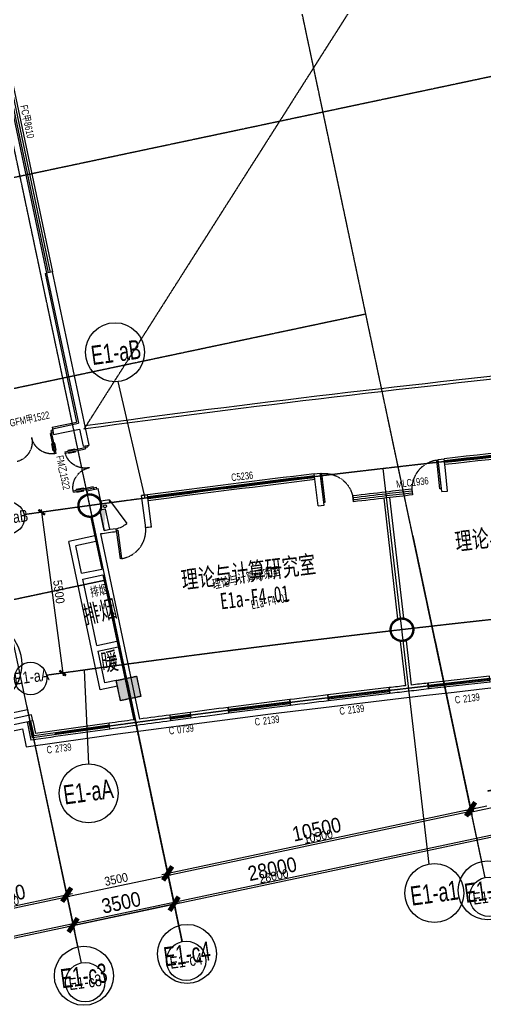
# Model space of a CAD drawing. Header units: millimetres. Extents: x 11669738 to 11859441, y -6222081 to -6069093.
# Drawn here: x 11709424 to 11725210, y -6220632 to -6187213 of the extents above; entities that cross this region are included whole.
import ezdxf
from ezdxf.enums import TextEntityAlignment as Align

# ---------------------------------------------------------------- set-up
doc = ezdxf.new("R2010")
doc.units = ezdxf.units.MM
for name, pattern in [('DASH', [0.35, 0.25, -0.1]), ('E-COLS-F4$0$HIDDEN', [0.375, 0.25, -0.125]), ('E-RG-1F$0$$0$DOTE', [2.42, 2, -0.2, 0.02, -0.2]), ('XRE2$0$HIDDEN', [0.375, 0.25, -0.125])]:
    doc.linetypes.add(name, pattern=pattern)
for name, color, linetype in [('A—墙体', 7, 'Continuous'), ('A—文字索引', 40, 'Continuous'), ('A—楼梯、电梯、栏杆', 50, 'Continuous'), ('A—轴线、尺寸', 1, 'Continuous'), ('A—门窗', 135, 'Continuous'), ('E-COLS-F4$0$0S-COLS-HATCH', 8, 'Continuous'), ('E-COLS-F4$0$0S-COLS-I', 90, 'E-COLS-F4$0$HIDDEN'), ('E1-RI-4F$0$A-SYMB-DOOR', 4, 'Continuous'), ('E1-RI-4F$0$A-SYMB-DOOR1', 4, 'Continuous'), ('E1-RI-4F$0$A-SYMB-VOID', 35, 'Continuous'), ('I—平面—文字', 40, 'Continuous'), ('I—平面—文字（放大1：100）', 40, 'XRE2$0$HIDDEN'), ('I—平面—消防设施', 10, 'Continuous'), ('I—平面—装饰面层线', 192, 'Continuous'), ('I—平面—门', 22, 'Continuous'), ('I—平顶—消防设施', 10, 'Continuous'), ('轴线100', 1, 'Continuous')]:
    doc.layers.add(name, color=color, linetype=linetype)
doc.styles.add('ARIAL', font='SIMYOU.TTF', dxfattribs={"width": 0.9})
doc.styles.add('E1-RI-4F$0$ECADI-TXT', font='SIMYOU.TTF')
doc.styles.add('XD2008', font='simhei.ttf', dxfattribs={"width": 0.85})
doc.dimstyles.new('200', dxfattribs={"dimscale": 200, "dimtxt": 2.5, "dimasz": 2, "dimexe": 1, "dimexo": 1, "dimgap": 0.8, "dimtad": 1, "dimdec": 0, "dimdsep": 46, "dimtxsty": 'ARIAL', "dimblk1": 'ARCHTICK', "dimblk2": 'ARCHTICK', "dimsah": 1, "dimcen": -0.9, "dimdle": 1, "dimclrd": 256, "dimclre": 256, "dimclrt": 40, "dimaunit": 1, "dimadec": 0, "dimazin": 0, "dimtfac": 0.35, "dimtdec": 0, "dimtix": 1, "dimtmove": 2, "dimatfit": 3, "dimldrblk": 'ARCHTICK', "dimfxl": 0, "dimtvp": 0.8, "dimtolj": 1, "dimtzin": 0, "dimarcsym": 0})
doc.dimstyles.new('副本 100', dxfattribs={"dimscale": 100, "dimtxt": 2.5, "dimasz": 2, "dimexe": 1, "dimexo": 1, "dimgap": 0.8, "dimtad": 1, "dimdec": 0, "dimdsep": 46, "dimtxsty": 'ARIAL', "dimblk1": 'ARCHTICK', "dimblk2": 'ARCHTICK', "dimsah": 1, "dimcen": -0.9, "dimdle": 1, "dimclrd": 256, "dimclre": 256, "dimclrt": 40, "dimaunit": 1, "dimadec": 0, "dimazin": 0, "dimtfac": 0.35, "dimtdec": 0, "dimtix": 1, "dimtmove": 2, "dimatfit": 3, "dimldrblk": 'ARCHTICK', "dimfxl": 0, "dimtvp": 0.8, "dimtolj": 1, "dimtzin": 0, "dimarcsym": 0})

# ---------------------------------------------------------------- blocks, each defined once
blk = doc.blocks.new('E1-RI-4F$0$$TCHSYS$WIN2D')
for p, q in [((-0.5, 0.5), (0.5, 0.5)), ((-0.5, 0.5), (-0.5, -0.5)), ((0.5, 0.5), (0.5, -0.5)), ((0.5, 0.1667), (-0.5, 0.1667)), ((0.5, -0.1667), (-0.5, -0.1667)), ((-0.5, -0.5), (0.5, -0.5))]:
    blk.add_line(p, q)
blk = doc.blocks.new('E1-RI-4F$0$ECADI-TAG-DOOR')
blk = doc.blocks.new('E1-RI-4F$0$XFX-BX')
blk.add_lwpolyline([(0, 0), (0, 200), (700, 200), (700, 0)], close=True)
blk.add_solid([(0, 0), (0, 0), (700, 0), (700, 200)])
blk = doc.blocks.new('E-COLS-F4')
at = {"layer": 'E-COLS-F4$0$0S-COLS-HATCH'}
h = blk.add_hatch(color=18, dxfattribs=at)
edge = h.paths.add_edge_path()
edge.add_arc((11711802, -6203689), 400, 0, 360)
edge = h.paths.add_edge_path(flags=16)
edge.add_arc((11711802, -6203689), 365, 0, 360)
h = blk.add_hatch(color=18, dxfattribs=at)
edge = h.paths.add_edge_path()
edge.add_arc((11722383, -6207898), 400, 0, 360)
edge = h.paths.add_edge_path(flags=16)
edge.add_arc((11722383, -6207898), 365, 0, 360)
blk.add_hatch(color=18, dxfattribs=at).paths.add_polyline_path([(11712699, -6209618), (11713384, -6209473), (11713529, -6210158), (11712844, -6210303)])
at = {"layer": 'A—墙体'}
blk.add_lwpolyline([(11712699, -6209618), (11713384, -6209473), (11713529, -6210158), (11712844, -6210303)], close=True, dxfattribs=at)
for centre, radius in [((11711802, -6203689), 400), ((11711802, -6203689), 365), ((11722383, -6207898), 400), ((11722383, -6207898), 365)]:
    blk.add_circle(centre, radius, dxfattribs=at)
at = {"layer": 'E-COLS-F4$0$0S-COLS-I'}
blk.add_lwpolyline([(11712699, -6209618), (11713384, -6209473), (11713529, -6210158), (11712844, -6210303)], close=True, dxfattribs=at)
for centre, radius in [((11711802, -6203689), 400), ((11711802, -6203689), 365), ((11722383, -6207898), 400), ((11722383, -6207898), 365)]:
    blk.add_circle(centre, radius, dxfattribs=at)
blk = doc.blocks.new('_ArchTick')
at = {"color": 0, "linetype": 'ByBlock', "const_width": 0.4}
blk.add_lwpolyline([(-0.5, -0.5), (0.5, 0.5)], dxfattribs=at)
blk = doc.blocks.new('*D172')
at = {"layer": 'A—轴线、尺寸', "linetype": 'ByBlock', "lineweight": -2}
for p, q in [((11709665, -6210497), (11711058, -6217078)), ((11705703, -6211335), (11707096, -6217917)), ((11706859, -6217762), (11711213, -6216841))]:
    blk.add_line(p, q, dxfattribs=at)
at = {"layer": 'Defpoints', "color": 0, "linetype": 'ByBlock'}
for p in [(11709624, -6210301), (11705661, -6211140), (11711017, -6216882)]:
    blk.add_point(p, dxfattribs=at)
at = {"layer": 'A—轴线、尺寸', "linetype": 'ByBlock', "lineweight": -2, "yscale": 400, "zscale": 400}
for p, xscale, rotation in [((11711017, -6216882), 400.0000000000001, 11.9526484594832), ((11707055, -6217721), 400, 191.9526484594832)]:
    blk.add_blockref('_ArchTick', p, dxfattribs=dict(at, xscale=xscale, rotation=rotation))
at = {"layer": 'A—轴线、尺寸', "color": 40, "linetype": 'ByBlock', "insert": (11708951, -6216901), "char_height": 500, "attachment_point": 5, "rotation": 11.9526, "style": 'ARIAL'}
blk.add_mtext('\\A1;4050', dxfattribs=at)
blk = doc.blocks.new('*D173')
at = {"layer": 'A—轴线、尺寸', "linetype": 'ByBlock', "lineweight": -2}
for p, q in [((11713308, -6210803), (11714701, -6217385)), ((11709884, -6211528), (11711277, -6218110)), ((11711040, -6217955), (11714855, -6217148))]:
    blk.add_line(p, q, dxfattribs=at)
at = {"layer": 'Defpoints', "color": 0, "linetype": 'ByBlock'}
for p in [(11713266, -6210608), (11709842, -6211333), (11714659, -6217189)]:
    blk.add_point(p, dxfattribs=at)
at = {"layer": 'A—轴线、尺寸', "linetype": 'ByBlock', "lineweight": -2, "xscale": 400, "yscale": 400, "zscale": 400}
for p, rotation in [((11714659, -6217189), 11.95264845948355), ((11711235, -6217914), 191.9526484594836)]:
    blk.add_blockref('_ArchTick', p, dxfattribs=dict(at, rotation=rotation))
at = {"layer": 'A—轴线、尺寸', "color": 40, "linetype": 'ByBlock', "insert": (11712863, -6217150), "char_height": 500, "attachment_point": 5, "rotation": 11.9526, "style": 'ARIAL'}
blk.add_mtext('\\A1;3500', dxfattribs=at)
blk = doc.blocks.new('*D201')
at = {"layer": 'A—轴线、尺寸', "linetype": 'ByBlock', "lineweight": -2}
for p, q in [((11722750, -6204708), (11724755, -6214179)), ((11712411, -6206570), (11714482, -6216353)), ((11714245, -6216199), (11724909, -6213941))]:
    blk.add_line(p, q, dxfattribs=at)
at = {"layer": 'Defpoints', "color": 0, "linetype": 'ByBlock'}
for p in [(11722708, -6204512), (11712370, -6206374), (11724713, -6213983)]:
    blk.add_point(p, dxfattribs=at)
at = {"layer": 'A—轴线、尺寸', "linetype": 'ByBlock', "lineweight": -2, "yscale": 400, "zscale": 400}
for p, xscale, rotation in [((11724713, -6213983), 400.0000000000001, 11.9526484594832), ((11714441, -6216158), 400, 191.9526484594832)]:
    blk.add_blockref('_ArchTick', p, dxfattribs=dict(at, xscale=xscale, rotation=rotation))
at = {"layer": 'A—轴线、尺寸', "color": 40, "linetype": 'ByBlock', "insert": (11719492, -6214669), "char_height": 500, "attachment_point": 5, "rotation": 11.9526, "style": 'ARIAL'}
blk.add_mtext('\\A1;10500', dxfattribs=at)
blk = doc.blocks.new('*D202')
at = {"layer": 'A—轴线、尺寸', "linetype": 'ByBlock', "lineweight": -2}
for p, q in [((11729747, -6203963), (11731603, -6212729)), ((11722746, -6204689), (11724755, -6214179)), ((11731757, -6212492), (11726754, -6213551)), ((11724518, -6214024), (11725259, -6213867))]:
    blk.add_line(p, q, dxfattribs=at)
at = {"layer": 'Defpoints', "color": 0, "linetype": 'ByBlock'}
for p in [(11729706, -6203767), (11722704, -6204493), (11731562, -6212533)]:
    blk.add_point(p, dxfattribs=at)
at = {"layer": 'A—轴线、尺寸', "linetype": 'ByBlock', "lineweight": -2, "yscale": 400, "zscale": 400}
for p, xscale, rotation in [((11731562, -6212533), 400.0000000000001, 11.9526484594832), ((11724713, -6213983), 400, 191.9526484594832)]:
    blk.add_blockref('_ArchTick', p, dxfattribs=dict(at, xscale=xscale, rotation=rotation))
at = {"layer": 'A—轴线、尺寸', "color": 40, "linetype": 'ByBlock', "insert": (11725954, -6213458), "char_height": 500, "attachment_point": 5, "rotation": 11.9526, "style": 'ARIAL'}
blk.add_mtext('\\A1;7000', dxfattribs=at)
blk = doc.blocks.new('*D245')
at = {"layer": 'A—轴线、尺寸', "linetype": 'ByBlock', "lineweight": -2}
for p, q in [((11729644, -6203474), (11731810, -6213707)), ((11702036, -6208255), (11704417, -6219506)), ((11704180, -6219352), (11731964, -6213470))]:
    blk.add_line(p, q, dxfattribs=at)
at = {"layer": 'Defpoints', "color": 0, "linetype": 'ByBlock'}
for p in [(11729602, -6203278), (11701994, -6208060), (11731769, -6213512)]:
    blk.add_point(p, dxfattribs=at)
at = {"layer": 'A—轴线、尺寸', "linetype": 'ByBlock', "lineweight": -2, "yscale": 400, "zscale": 400}
for p, xscale, rotation in [((11731769, -6213512), 400.0000000000001, 11.9526484594832), ((11704376, -6219310), 400, 191.9526484594832)]:
    blk.add_blockref('_ArchTick', p, dxfattribs=dict(at, xscale=xscale, rotation=rotation))
at = {"layer": 'A—轴线、尺寸', "color": 40, "linetype": 'ByBlock', "insert": (11717987, -6216010), "char_height": 500, "attachment_point": 5, "rotation": 11.9526, "style": 'ARIAL'}
blk.add_mtext('\\A1;28000', dxfattribs=at)
blk = doc.blocks.new('*D346')
at = {"layer": 'Defpoints', "color": 0, "linetype": 'ByBlock'}
for p in [(11709783, -6211054), (11705821, -6211892), (11711031, -6216948)]:
    blk.add_point(p, dxfattribs=at)
at = {"layer": '轴线100', "linetype": 'ByBlock', "lineweight": -2}
for p, q in [((11709804, -6211152), (11711052, -6217046)), ((11705842, -6211990), (11707089, -6217885)), ((11706971, -6217808), (11711129, -6216928))]:
    blk.add_line(p, q, dxfattribs=at)
at = {"layer": '轴线100', "linetype": 'ByBlock', "lineweight": -2, "xscale": 200, "yscale": 200, "zscale": 200}
for p, rotation in [((11711031, -6216948), 11.95264845909231), ((11707069, -6217787), 191.9526484590923)]:
    blk.add_blockref('_ArchTick', p, dxfattribs=dict(at, rotation=rotation))
at = {"layer": '轴线100', "color": 40, "linetype": 'ByBlock', "insert": (11709002, -6217143), "char_height": 300, "attachment_point": 5, "rotation": 11.9526, "style": 'ARIAL'}
blk.add_mtext('\\A1;4050', dxfattribs=at)
blk = doc.blocks.new('*D347')
at = {"layer": 'Defpoints', "color": 0, "linetype": 'ByBlock'}
for p in [(11713207, -6210329), (11709783, -6211054), (11714455, -6216223)]:
    blk.add_point(p, dxfattribs=at)
at = {"layer": '轴线100', "linetype": 'ByBlock', "lineweight": -2}
for p, q in [((11713228, -6210427), (11714476, -6216321)), ((11709804, -6211152), (11711052, -6217046)), ((11710933, -6216969), (11714553, -6216203))]:
    blk.add_line(p, q, dxfattribs=at)
at = {"layer": '轴线100', "linetype": 'ByBlock', "lineweight": -2, "xscale": 200, "yscale": 200, "zscale": 200}
for p, rotation in [((11714455, -6216223), 11.95264845909231), ((11711031, -6216948), 191.9526484590923)]:
    blk.add_blockref('_ArchTick', p, dxfattribs=dict(at, rotation=rotation))
at = {"layer": '轴线100', "color": 40, "linetype": 'ByBlock', "insert": (11712695, -6216361), "char_height": 300, "attachment_point": 5, "rotation": 11.9526, "style": 'ARIAL'}
blk.add_mtext('\\A1;3500', dxfattribs=at)
blk = doc.blocks.new('*D363')
at = {"layer": 'Defpoints', "color": 0, "linetype": 'ByBlock'}
for p in [(11723546, -6208466), (11713207, -6210329), (11724727, -6214049)]:
    blk.add_point(p, dxfattribs=at)
at = {"layer": '轴线100', "linetype": 'ByBlock', "lineweight": -2}
for p, q in [((11723566, -6208564), (11724748, -6214147)), ((11713228, -6210427), (11714476, -6216321)), ((11714357, -6216244), (11724825, -6214028))]:
    blk.add_line(p, q, dxfattribs=at)
at = {"layer": '轴线100', "linetype": 'ByBlock', "lineweight": -2, "xscale": 200, "yscale": 200, "zscale": 200}
for p, rotation in [((11724727, -6214049), 11.95264845909231), ((11714455, -6216223), 191.9526484590923)]:
    blk.add_blockref('_ArchTick', p, dxfattribs=dict(at, rotation=rotation))
at = {"layer": '轴线100', "color": 40, "linetype": 'ByBlock', "insert": (11719544, -6214911), "char_height": 300, "attachment_point": 5, "rotation": 11.9526, "style": 'ARIAL'}
blk.add_mtext('\\A1;10500', dxfattribs=at)
blk = doc.blocks.new('*D364')
at = {"layer": 'Defpoints', "color": 0, "linetype": 'ByBlock'}
for p in [(11730440, -6207233), (11702831, -6212014), (11731783, -6213577)]:
    blk.add_point(p, dxfattribs=at)
at = {"layer": '轴线100', "linetype": 'ByBlock', "lineweight": -2}
for p, q in [((11730460, -6207330), (11731803, -6213675)), ((11702852, -6212112), (11704410, -6219474)), ((11704292, -6219397), (11731881, -6213557))]:
    blk.add_line(p, q, dxfattribs=at)
at = {"layer": '轴线100', "linetype": 'ByBlock', "lineweight": -2, "xscale": 200, "yscale": 200, "zscale": 200}
for p, rotation in [((11731783, -6213577), 11.95264845909231), ((11704390, -6219376), 191.9526484590923)]:
    blk.add_blockref('_ArchTick', p, dxfattribs=dict(at, rotation=rotation))
at = {"layer": '轴线100', "color": 40, "linetype": 'ByBlock', "insert": (11718039, -6216252), "char_height": 300, "attachment_point": 5, "rotation": 11.9526, "style": 'ARIAL'}
blk.add_mtext('\\A1;28000', dxfattribs=at)
blk = doc.blocks.new('*D366')
at = {"layer": 'Defpoints', "color": 0, "linetype": 'ByBlock'}
for p in [(11711116, -6203789), (11710882, -6209367), (11711831, -6209243)]:
    blk.add_point(p, dxfattribs=at)
at = {"layer": '轴线100', "linetype": 'ByBlock', "lineweight": -2}
for p, q in [((11711017, -6203802), (11710069, -6203927)), ((11710155, -6203815), (11710895, -6209466)), ((11711731, -6209256), (11710783, -6209380))]:
    blk.add_line(p, q, dxfattribs=at)
at = {"layer": '轴线100', "linetype": 'ByBlock', "lineweight": -2, "xscale": 200, "yscale": 200, "zscale": 200}
for p, rotation in [((11710168, -6203914), 97.46382215158484), ((11710882, -6209367), 277.4638221515849)]:
    blk.add_blockref('_ArchTick', p, dxfattribs=dict(at, rotation=rotation))
at = {"layer": '轴线100', "color": 40, "linetype": 'ByBlock', "insert": (11710753, -6206611), "char_height": 300, "attachment_point": 5, "rotation": 277.4638, "style": 'ARIAL'}
blk.add_mtext('\\A1;5500', dxfattribs=at)
blk = doc.blocks.new('*D343')
at = {"layer": 'Defpoints', "color": 0, "linetype": 'ByBlock'}
for p in [(11730398, -6207037), (11723485, -6208180), (11731581, -6212625)]:
    blk.add_point(p, dxfattribs=at)
at = {"layer": '轴线100', "linetype": 'ByBlock', "lineweight": -2}
for p, q in [((11730419, -6207135), (11731602, -6212723)), ((11723506, -6208278), (11724754, -6214173)), ((11724635, -6214096), (11731679, -6212604))]:
    blk.add_line(p, q, dxfattribs=at)
at = {"layer": '轴线100', "linetype": 'ByBlock', "lineweight": -2, "xscale": 200, "yscale": 200, "zscale": 200}
for p, rotation in [((11731581, -6212625), 11.95264845909231), ((11724733, -6214075), 191.9526484590923)]:
    blk.add_blockref('_ArchTick', p, dxfattribs=dict(at, rotation=rotation))
at = {"layer": '轴线100', "color": 40, "linetype": 'ByBlock', "insert": (11728109, -6213125), "char_height": 300, "attachment_point": 5, "rotation": 11.9526, "style": 'ARIAL'}
blk.add_mtext('\\A1;7000', dxfattribs=at)

msp = doc.modelspace()

# ---------------------------------------------------------------- linework, layer by layer
for p, q in [((11710563.9, -6201224.6), (11710543.2, -6201126.7)), ((11711628.8, -6201667.8), (11711726.7, -6201647.1)), ((11711939.5, -6203135.3), (11712037.3, -6203114.6)), ((11709870.2, -6210984.1), (11709829, -6210788.4)), ((11709870.2, -6210984.1), (11709829, -6210788.4))]:
    msp.add_line(p, q)
at = {"layer": 'A—墙体'}
for p, q in [((11710532.9, -6195766.8), (11710337.3, -6195808.2)), ((11710337.3, -6195808.2), (11711414.2, -6200895.5)), ((11711775.6, -6201636.8), (11710532.9, -6195766.8)), ((11710533.7, -6201081.9), (11711414.2, -6200895.5)), ((11710533.7, -6201081.9), (11710575.2, -6201277.6)), ((11710575.2, -6201277.6), (11711455.6, -6201091.2)), ((11711455.6, -6201091.2), (11711579.9, -6201678.2)), ((11711579.9, -6201678.2), (11711775.6, -6201636.8)), ((11723616.3, -6202121.5), (11723815.1, -6202099.3)), ((11723731, -6203215.6), (11723616.3, -6202121.5)), ((11723856.8, -6202497.3), (11723815.1, -6202099.3)), ((11723929.7, -6203193.4), (11723856.8, -6202497.3)), ((11719412, -6202609.4), (11719610.6, -6202585.6)), ((11719549, -6203700.9), (11719412.1, -6202610.3)), ((11719747.6, -6203677.1), (11719610.6, -6202585.6)), ((11711695.3, -6203187), (11712086.2, -6203104.2)), ((11711695.3, -6203187), (11711718.7, -6203297.7)), ((11712177.8, -6203536.8), (11712086.2, -6203104.2)), ((11723731, -6203215.6), (11723929.7, -6203193.4)), ((11712481.4, -6203596.7), (11712468.9, -6203497.5)), ((11713696.2, -6204443), (11713559, -6203350.2)), ((11713894.5, -6204416.7), (11713757.5, -6203325.3)), ((11721765.8, -6203439.6), (11721857.9, -6204234.8)), ((11721964.5, -6203416.5), (11722437.6, -6207501.9)), ((11719549, -6203700.9), (11719747.6, -6203677.1)), ((11711834.8, -6204087.6), (11712205.6, -6205839.3)), ((11712286.1, -6204531.3), (11712149.5, -6203886.2)), ((11721857.9, -6204234.8), (11722238.9, -6207525.1)), ((11711967.4, -6204713.8), (11711086.9, -6204900.2)), ((11712158.2, -6204649.6), (11713487.2, -6210927.8)), ((11712153.4, -6209938.5), (11711086.9, -6204900.2)), ((11712008.8, -6204909.4), (11711324, -6205054.4)), ((11711520.8, -6205984.3), (11711324, -6205054.4)), ((11711520.8, -6205984.3), (11712205.6, -6205839.3)), ((11711562.2, -6206179.9), (11712247, -6206035)), ((11712038.5, -6208429.6), (11711562.2, -6206179.9)), ((11712247, -6206035), (11713291.6, -6210969.2)), ((11712038.5, -6208429.6), (11712722.1, -6208284.9)), ((11712078.7, -6208625.5), (11712763.5, -6208480.6)), ((11722328, -6208294.4), (11722501.9, -6209796.3)), ((11722526.7, -6208271.6), (11722700.6, -6209773.3)), ((11712307.7, -6209701.4), (11712079.8, -6208625.1)), ((11712837.2, -6208822.7), (11713288.5, -6210954.6)), ((11712740.4, -6209814.3), (11712153.4, -6209938.5)), ((11712699, -6209618.6), (11712307.7, -6209701.4)), ((11721956, -6209860), (11721979, -6210058.7)), ((11723269, -6209707.9), (11723287.8, -6209907.1)), ((11719870.8, -6210108.9), (11719893.8, -6210307.6)), ((11716496.9, -6210531), (11716519.9, -6210729.7)), ((11718580.5, -6210267.5), (11718603.5, -6210466.2)), ((11709829, -6210788.4), (11703536.9, -6212112.6)), ((11709829, -6210788.4), (11703536.9, -6212112.6)), ((11714513.6, -6210790.3), (11714536.6, -6210989)), ((11715207.7, -6210698.6), (11715230.7, -6210897.3)), ((11709870.2, -6210984.1), (11701351.8, -6212776.8)), ((11709870.2, -6210984.1), (11701351.8, -6212776.8)), ((11712484.9, -6211266.1), (11712458.8, -6211067.7))]:
    msp.add_line(p, q, dxfattribs=at)
for centre, radius, start, end in [((11778688.7, -6694149), 495100, 97.686365, 97.72036), ((11778688.7, -6694149), 495100, 97.535917, 97.559063), ((11778688.7, -6694149), 495000, 97.686473, 97.719585), ((11778688.7, -6694149), 494100, 97.675846, 97.723406), ((11778688.7, -6694149), 494000, 97.536767, 97.559965), ((11778688.7, -6694149), 494000, 97.675952, 97.739951), ((11778650.8, -6693634.6), 487085.4, 96.619499, 96.684152), ((11778650.8, -6693634.6), 487085.4, 96.528669, 96.595973), ((11778650.8, -6693634.6), 487085.4, 96.931176, 97.084099), ((11778650.8, -6693634.6), 486885.4, 96.607737, 96.684184), ((11778650.8, -6693634.6), 486885.4, 96.529131, 96.607737), ((11778650.8, -6693634.6), 487085.4, 97.331135, 97.484069), ((11778650.8, -6693634.6), 486885.4, 96.93131, 97.084295), ((11778650.8, -6693634.6), 487085.4, 97.566421, 97.688228), ((11778650.8, -6693634.6), 486885.4, 97.331433, 97.48443), ((11778650.8, -6693634.6), 487085.4, 97.711819, 97.810319), ((11778650.8, -6693634.6), 486885.4, 97.566815, 97.810451)]:
    msp.add_arc(centre, radius, start, end, dxfattribs=at)
at = {"layer": 'A—楼梯、电梯、栏杆', "color": 2}
for centre, radius, start, end in [((11778688.7, -6694149), 497700, 95.797024, 97.742509), ((11778688.7, -6694149), 497600, 95.785908, 97.741662), ((11708051.9, -6209067.5), 1450, 281.88488, 101.88488)]:
    msp.add_arc(centre, radius, start, end, dxfattribs=at)
at = {"layer": 'A—轴线、尺寸', "linetype": 'ByBlock'}
for p, q in [((11713676.7, -6203436.8, 0), (11712762.9, -6199480.9, 0)), ((11725088.3, -6215754, 0), (11721890.6, -6200650.5, 0)), ((11723303.5, -6215845, 0), (11721750.6, -6202434.6, 0)), ((11714816.1, -6217928.5, 0), (11711619.8, -6202829.9, 0)), ((11711391.8, -6218653.4, 0), (11708972.3, -6207223.4, 0)), ((11711608.6, -6209267, 0), (11711760.2, -6212443.7, 0)), ((11713062.2, -6209643.8, 0), (11714931.4, -6218473.4, 0)), ((11709689.9, -6210613.3, 0), (11695649.8, -6213585.4, 0)), ((11709689.9, -6210613.3, 0), (11711507.3, -6219198.3, 0))]:
    msp.add_line(p, q, dxfattribs=at)
for centre in [(11712657.2, -6198486.5, 0), (11711760.2, -6213443.7, 0), (11723485.5, -6216826.1, 0), (11725295.5, -6216732.3, 0), (11715098.3, -6218887.9, 0), (11711599, -6219631.7, 0)]:
    msp.add_circle(centre, 1000, dxfattribs=at)
for radius, start, end in [(495000, 96.605207, 97.546936), (489500, 89.989764, 97.876538)]:
    msp.add_arc((11778689.2, -6694148.9, 0), radius, start, end, dxfattribs=at)
at = {"layer": 'A—门窗'}
for p, q in [((11722716.2, -6203128.9), (11722738.9, -6203327.7)), ((11720715.9, -6203361.1), (11720739.3, -6203559.7)), ((11715207.7, -6210698.6), (11714513.5, -6210789.9)), ((11714521.2, -6210856.1), (11715215.3, -6210764.9)), ((11714528.9, -6210922.3), (11715223, -6210831.1)), ((11709674.9, -6211025.7), (11709805.2, -6211641.3)), ((11709857.4, -6211566.1), (11709740.1, -6211011.9)), ((11709909.7, -6211491.3), (11709805.3, -6210998.1)), ((11712475.6, -6211195.9), (11709857.4, -6211566.1)), ((11709870.5, -6210984.3), (11709962.9, -6211420.7)), ((11712467, -6211129.8), (11709909.7, -6211491.3)), ((11712458.8, -6211067.8), (11709962.9, -6211420.7)), ((11712484.9, -6211266.1), (11712458.8, -6211067.8)), ((11715230.7, -6210897.3), (11714536.6, -6210988.6))]:
    msp.add_line(p, q, dxfattribs=at)
msp.add_lwpolyline([(11709519.8, -6211258.9), (11709648.3, -6211865.7, -0.0343521), (11776264.5, -6206955.1), (11776526.2, -6204007.7)], format="xyb", dxfattribs=at)
msp.add_lwpolyline([(11701197.2, -6213013.9), (11709519.8, -6211258.8), (11709648.3, -6211865.7)], dxfattribs=at)
for centre, radius, start, end in [((11778676.7, -6694037.9), 494988.2, 95.668303, 96.363402), ((11778688.7, -6694149), 495033.3, 95.668421, 96.363413), ((11778688.7, -6694149), 494966.7, 95.668422, 96.363464), ((11778688.7, -6694149), 494900, 95.668424, 96.363515), ((11778688.7, -6694149), 495100, 96.876319, 97.535917), ((11778688.7, -6694149), 495033.3, 96.876282, 97.535969), ((11778688.7, -6694149), 494966.7, 96.876245, 97.53602), ((11778688.7, -6694149), 494900, 96.876207, 97.536071), ((11778688.7, -6694149), 494200, 96.503203, 96.605207), ((11778688.7, -6694149), 494200, 96.605207, 96.736667), ((11778688.7, -6694149), 494133.3, 96.605207, 96.73667), ((11778688.7, -6694149), 494066.7, 96.605207, 96.736673), ((11778688.7, -6694149), 494000, 96.605207, 96.736676), ((11778688.7, -6694149), 494133.3, 96.503203, 96.605207), ((11778688.7, -6694149), 494066.7, 96.503203, 96.605207), ((11778688.7, -6694149), 494000, 96.503203, 96.605207), ((11780794.1, -6708788.9), 502190.4, 97.817756, 98.126469)]:
    msp.add_arc(centre, radius, start, end, dxfattribs=at)
at = {"layer": 'E1-RI-4F$0$A-SYMB-VOID', "linetype": 'DASH'}
msp.add_lwpolyline([(11711609.5, -6201091.2), (11721580.2, -6185402.7), (11770567.7, -6180999.5)], dxfattribs=at)
at = {"layer": 'I—平面—消防设施'}
msp.add_circle((11712317.3, -6203709), 50, dxfattribs=at)
at = {"layer": 'I—平面—装饰面层线'}
for p, q in [((11710288.4, -6195818.6), (11710337.3, -6195808.1)), ((11710288.4, -6195818.6), (11711355, -6200857)), ((11710523.4, -6201033), (11711355, -6200857)), ((11710523.4, -6201033), (11710533.7, -6201081.9))]:
    msp.add_line(p, q, dxfattribs=at)
at = {"layer": 'I—平面—门'}
for p, q in [((11710543.2, -6201126.7), (11710494.3, -6201137.1)), ((11710660, -6201919.7), (11710494.3, -6201137.1)), ((11710563.9, -6201224.6), (11710466.1, -6201245.3)), ((11710611.1, -6201930.1), (11710466.1, -6201245.3)), ((11710513.2, -6201588.5), (11710537.7, -6201583.3)), ((11710563.4, -6201825.7), (11710513.2, -6201588.5)), ((11710563.4, -6201825.7), (11710587.9, -6201820.5)), ((11710611, -6201567.8), (11710586.6, -6201572.9)), ((11710661.2, -6201805), (11710611, -6201567.8)), ((11710661.2, -6201805), (11710636.8, -6201810.2)), ((11710954.4, -6201861.7), (11711737, -6201696)), ((11710964.7, -6201910.6), (11711649.5, -6201765.7)), ((11711058.8, -6201814.1), (11711296, -6201763.9)), ((11711058.8, -6201814.1), (11711063.9, -6201838.5)), ((11711296, -6201763.9), (11711301.1, -6201788.3)), ((11711316.7, -6201861.7), (11711311.5, -6201837.2)), ((11711628.8, -6201667.8), (11711649.5, -6201765.7)), ((11711726.7, -6201647.1), (11711737, -6201696)), ((11710660, -6201919.7), (11710611.1, -6201930.1)), ((11710954.4, -6201861.7), (11710964.7, -6201910.6)), ((11711079.5, -6201911.9), (11711074.3, -6201887.4)), ((11711079.5, -6201911.9), (11711316.7, -6201861.7)), ((11719669.2, -6202603.8), (11719619.6, -6202609.7)), ((11719734.5, -6203577.9), (11719619.6, -6202609.7)), ((11719784.2, -6203572), (11719669.2, -6202603.8)), ((11711233.9, -6203182.5), (11711918.8, -6203037.5)), ((11711244.3, -6203231.4), (11711233.9, -6203182.5)), ((11711244.3, -6203231.4), (11712027, -6203065.7)), ((11711338.3, -6203134.8), (11711575.6, -6203084.6)), ((11711338.3, -6203134.8), (11711343.5, -6203159.3)), ((11711359.1, -6203232.6), (11711596.3, -6203182.4)), ((11711575.6, -6203084.6), (11711580.7, -6203109)), ((11711596.3, -6203182.4), (11711591.1, -6203158)), ((11711939.5, -6203135.3), (11711918.8, -6203037.5)), ((11712037.3, -6203114.6), (11712027, -6203065.7)), ((11722716.2, -6203128.9), (11722738.9, -6203327.7)), ((11711359.1, -6203232.6), (11711353.9, -6203208.2)), ((11712469.3, -6203501), (11713054.2, -6204299.1)), ((11720739.4, -6203560.4), (11720715.9, -6203361.1)), ((11719734.5, -6203577.9), (11719784.2, -6203572)), ((11712705, -6204575.6), (11712692.5, -6204476.4))]:
    msp.add_line(p, q, dxfattribs=at)
at = {"layer": 'I—平面—门', "extrusion": (0, 0, -1)}
for p, q in [((11723562.1, -6202152.8), (11723611.8, -6202147.2)), ((11723671.5, -6203121.7), (11723562.1, -6202152.8)), ((11723721.2, -6203116), (11723611.8, -6202147.2)), ((11723721.2, -6203116), (11723671.5, -6203121.7)), ((11712698.8, -6204526), (11712748.4, -6204519.3)), ((11712698.8, -6204526), (11712828.1, -6205492.4)), ((11712748.4, -6204519.3), (11712877.6, -6205485.7)), ((11712877.6, -6205485.7), (11712828.1, -6205492.4))]:
    msp.add_line(p, q, dxfattribs=at)
at = {"layer": 'I—平面—门'}
msp.add_arc((11712442.3, -6203508.2), 1000, 284.49209, 307.72502, dxfattribs=at)
at = {"layer": 'I—平面—门', "color": 8, "linetype": 'DASH', "ltscale": 20, "extrusion": (0, 0, -1)}
for centre, major_axis, start_param, end_param in [((11709145.4, -6201524.9), (-448.8, 537.2), 2.0581373, 3.5574442), ((11710515, -6201234.9), (128.6, 688.1), 2.8197257, 4.3190326), ((11711639.2, -6201716.8), (495, 495), 2.1475814, 3.6468883), ((11711929.1, -6203086.4), (565.7, 412.3), 3.634245, 5.1335519), ((11719759.4, -6203574.9), (906.7, 358.4), -1.2868758, 0.2582767)]:
    msp.add_ellipse(centre, major_axis=major_axis, ratio=1, start_param=start_param, end_param=end_param, dxfattribs=at)
at = {"layer": 'I—平面—门', "color": 8, "linetype": 'DASH', "ltscale": 20}
for centre, major_axis, start_param, end_param in [((11723696.4, -6203118.9), (689.4, 689.4), 0.9235324, 2.4686848), ((11712723.6, -6204522.7), (-617, 755), 2.6150688, 4.1602213)]:
    msp.add_ellipse(centre, major_axis=major_axis, ratio=1, start_param=start_param, end_param=end_param, dxfattribs=at)
at = {"layer": '轴线100', "linetype": 'E-RG-1F$0$$0$DOTE'}
for p, q in [((11725203.7, -6216299, 0), (11704131.2, -6116756.2, 0)), ((11714931.3, -6218473.6, 0), (11693858.2, -6118928.1, 0)), ((11730808.5, -6187999.4, 0), (11691993.9, -6196216.2, 0)), ((11721144.4, -6197200.3, 0), (11693423.4, -6203068.7, 0)), ((11712337.3, -6206219.9, 0), (11694877.4, -6209916, 0))]:
    msp.add_line(p, q, dxfattribs=at)
at = {"layer": '轴线100', "linetype": 'ByBlock'}
for p, q in [((11713062.2, -6209644, 0), (11714931.3, -6218473.6, 0)), ((11709689.8, -6210613.4, 0), (11711507.2, -6219198.5, 0))]:
    msp.add_line(p, q, dxfattribs=at)
for centre, radius in [((11709035.5, -6204103.2, 0), 550), ((11709794.9, -6209550.2, 0), 550), ((11725341.7, -6216951.2, 0), 666.7), ((11715069.4, -6219125.8, 0), 666.7), ((11711645.3, -6219850.7, 0), 666.7)]:
    msp.add_circle(centre, radius, dxfattribs=at)
at = {"layer": '轴线100', "linetype": 'E-RG-1F$0$$0$DOTE'}
for centre, radius, start, end in [((11778689.1, -6694149.1, 0), 495000, 90.381865, 98.026074), ((11779403.6, -6699602.5, 0), 495000, 90.381865, 98.020826), ((11778689.1, -6694149.1, 0), 487500, 90.131059, 98.027565)]:
    msp.add_arc(centre, radius, start, end, dxfattribs=at)

# ---------------------------------------------------------------- block references
at = {"layer": 'A—门窗'}
for p, xscale, yscale, zscale, rotation in [((11709534.2, -6191531.8), 8699.99999282867, 200, -8699.99999282867, 281.9526484728963), ((11724320.4, -6209689.3), 2100, 200.0000000000001, 2100, 186.3630036078131), ((11720924.2, -6210081.6), 2099.999999999997, 199.9999999999998, 2099.999999999997, 186.8263985625655), ((11717549.2, -6210498.6), 2100.000000000005, 200.0000000000001, 2100, 187.1568343964509)]:
    msp.add_blockref('E1-RI-4F$0$$TCHSYS$WIN2D', p, dxfattribs=dict(at, xscale=xscale, yscale=yscale, zscale=zscale, rotation=rotation))
at = {"layer": 'E1-RI-4F$0$A-SYMB-DOOR'}
ref = msp.add_blockref('E1-RI-4F$0$ECADI-TAG-DOOR', (11724702.2, -6211069.8), dxfattribs=dict(at, xscale=100.0000000022703, yscale=100.0000000022703, zscale=100.0000000022703, rotation=7.696382827039065))
ref.add_attrib('门窗主编号1', 'C', dxfattribs={"height": 250, "rotation": 7.69638, "style": 'E1-RI-4F$0$ECADI-TXT', "width": 0.7}).set_placement((11724376.8, -6210378.7), align=Align.RIGHT)
ref.add_attrib('门窗主编号2', '2139', (11724475.4, -6210369.6, 333.3), dxfattribs={"height": 250, "rotation": 7.69638, "style": 'E1-RI-4F$0$ECADI-TXT', "width": 0.7})
ref = msp.add_blockref('E1-RI-4F$0$ECADI-TAG-DOOR', (11720788.3, -6211452.7), dxfattribs=dict(at, xscale=100.0000000022703, yscale=100.0000000022703, zscale=100.0000000022703, rotation=7.696382827039065))
ref.add_attrib('门窗主编号1', 'C', dxfattribs={"height": 250, "rotation": 7.69638, "style": 'E1-RI-4F$0$ECADI-TXT', "width": 0.7}).set_placement((11720462.8, -6210761.6), align=Align.RIGHT)
ref.add_attrib('门窗主编号2', '2139', (11720561.4, -6210752.6, 333.3), dxfattribs={"height": 250, "rotation": 7.69638, "style": 'E1-RI-4F$0$ECADI-TXT', "width": 0.7})
ref = msp.add_blockref('E1-RI-4F$0$ECADI-TAG-DOOR', (11717912.3, -6211819.2), dxfattribs=dict(at, xscale=100.0000000022703, yscale=100.0000000022703, zscale=100.0000000022703, rotation=7.696382827039065))
ref.add_attrib('门窗主编号1', 'C', dxfattribs={"height": 250, "rotation": 7.69638, "style": 'E1-RI-4F$0$ECADI-TXT', "width": 0.7}).set_placement((11717586.9, -6211128.1), align=Align.RIGHT)
ref.add_attrib('门窗主编号2', '2139', (11717685.5, -6211119.1, 333.3), dxfattribs={"height": 250, "rotation": 7.69638, "style": 'E1-RI-4F$0$ECADI-TXT', "width": 0.7})
ref = msp.add_blockref('E1-RI-4F$0$ECADI-TAG-DOOR', (11715004.7, -6212120), dxfattribs=dict(at, xscale=100.0000000022703, yscale=100.0000000022703, zscale=100.0000000022703, rotation=7.696382827039065))
ref.add_attrib('门窗主编号1', 'C', dxfattribs={"height": 250, "rotation": 7.69638, "style": 'E1-RI-4F$0$ECADI-TXT', "width": 0.7}).set_placement((11714679.3, -6211429), align=Align.RIGHT)
ref.add_attrib('门窗主编号2', '0739', (11714777.9, -6211419.9, 333.3), dxfattribs={"height": 250, "rotation": 7.69638, "style": 'E1-RI-4F$0$ECADI-TXT', "width": 0.7})
ref = msp.add_blockref('E1-RI-4F$0$ECADI-TAG-DOOR', (11710862.3, -6212764.8, -333.3), dxfattribs=dict(at, xscale=100.0000000022703, yscale=100.0000000022703, zscale=100.0000000022703, rotation=7.696382827039065))
ref.add_attrib('门窗主编号1', 'C', dxfattribs={"height": 250, "rotation": 7.69638, "style": 'E1-RI-4F$0$ECADI-TXT', "width": 0.7}).set_placement((11710536.8, -6212073.7, -333.3), align=Align.RIGHT)
ref.add_attrib('门窗主编号2', '2739', (11710635.4, -6212064.6), dxfattribs={"height": 250, "rotation": 7.69638, "style": 'E1-RI-4F$0$ECADI-TXT', "width": 0.7})
at = {"layer": 'E1-RI-4F$0$A-SYMB-DOOR1'}
ref = msp.add_blockref('E1-RI-4F$0$ECADI-TAG-DOOR', (11709016.9, -6191633.8), dxfattribs=dict(at, xscale=100.0000000022704, yscale=100.0000000022704, zscale=100.0000000022704, rotation=282.0629955389497))
ref.add_attrib('门窗主编号1', 'FC甲8610', dxfattribs={"layer": 'E1-RI-4F$0$A-SYMB-DOOR', "height": 250, "rotation": 282.063, "style": 'E1-RI-4F$0$ECADI-TXT', "width": 0.7}).set_placement((11709681.2, -6191256.7), align=Align.RIGHT)
ref = msp.add_blockref('E1-RI-4F$0$ECADI-TAG-DOOR', (11710810.4, -6202467), dxfattribs=dict(at, xscale=100.0000000022703, yscale=100.0000000022703, zscale=100.0000000022703, rotation=12.06299553894964))
ref.add_attrib('门窗主编号1', 'GFM甲1522', dxfattribs={"layer": 'E1-RI-4F$0$A-SYMB-DOOR', "height": 250, "rotation": 12.063, "style": 'E1-RI-4F$0$ECADI-TXT', "width": 0.7}).set_placement((11710455.7, -6200729.4), align=Align.RIGHT)
ref = msp.add_blockref('E1-RI-4F$0$ECADI-TAG-DOOR', (11710236.9, -6203546.4), dxfattribs=dict(at, xscale=100.0000000022704, yscale=100.0000000022704, zscale=100.0000000022704, rotation=282.0629955389497))
ref.add_attrib('门窗主编号1', 'FM乙1522', dxfattribs={"layer": 'E1-RI-4F$0$A-SYMB-DOOR', "height": 250, "rotation": 282.063, "style": 'E1-RI-4F$0$ECADI-TXT', "width": 0.7}).set_placement((11710901.2, -6203169.3), align=Align.RIGHT)
ref = msp.add_blockref('E1-RI-4F$0$ECADI-TAG-DOOR', (11717664.3, -6203473.4), dxfattribs=dict(at, xscale=100.0000000022703, yscale=100.0000000022703, zscale=100.0000000022703, rotation=6.543582238572738))
ref.add_attrib('门窗主编号1', 'C5236', dxfattribs={"layer": 'E1-RI-4F$0$A-SYMB-DOOR', "height": 250, "rotation": 6.54358, "style": 'E1-RI-4F$0$ECADI-TXT', "width": 0.7}).set_placement((11717352.8, -6202775.9), align=Align.RIGHT)
ref = msp.add_blockref('E1-RI-4F$0$ECADI-TAG-DOOR', (11723610.3, -6203660.4), dxfattribs=dict(at, xscale=100.0000000022703, yscale=100.0000000022703, zscale=100.0000000022703, rotation=6.543582238572738))
ref.add_attrib('门窗主编号1', 'MLC1936', dxfattribs={"layer": 'E1-RI-4F$0$A-SYMB-DOOR', "height": 250, "rotation": 6.54358, "style": 'E1-RI-4F$0$ECADI-TXT', "width": 0.7}).set_placement((11723298.8, -6202962.9), align=Align.RIGHT)
at = {"layer": 'I—平面—装饰面层线'}
msp.add_blockref('E-COLS-F4', (0, 0), dxfattribs=at)
at = {"layer": 'I—平顶—消防设施', "xscale": -1, "rotation": 281.9526484790142}
msp.add_blockref('E1-RI-4F$0$XFX-BX', (11712286.3, -6204532.4), dxfattribs=at)

# ---------------------------------------------------------------- texts
at = {"layer": 'A—文字索引', "color": 40, "style": 'ARIAL', "width": 0.7}
for s, p in [('E1-aB', (11712688.3, -6198488.5, 0)), ('E1-aA', (11711748.5, -6213390.1, 0)), ('E1-a1', (11723481.2, -6216824.3, 0)), ('E1-c5', (11725295.1, -6216730.2, 0)), ('E1-c4', (11715097.9, -6218885.8, 0)), ('E1-c3', (11711598.6, -6219629.6, 0))]:
    msp.add_text(s, height=650, rotation=7.78334, dxfattribs=at).set_placement(p, align=Align.MIDDLE_CENTER)
at = {"layer": 'I—平面—文字', "linetype": 'ByBlock', "style": 'XD2008', "width": 0.7}
for s, height, rotation, p in [('理论与计算研究室', 600, 6.87342, (11724222.9, -6205215.7, 0)), ('理论与计算研究室', 600, 7.02303, (11714942.5, -6206515.5, 0)), ('E1a-F4-01', 550, 7.02303, (11716255.9, -6207207.5)), ('排烟', 600, 13.251, (11711638.9, -6207707.7, 0)), ('暖', 600, 8.33097, (11712228.9, -6209305.9, 0))]:
    msp.add_text(s, height=height, rotation=rotation, dxfattribs=at).set_placement(p)
at = {"layer": 'I—平面—文字（放大1：100）', "linetype": 'ByBlock', "style": 'XD2008', "width": 0.7}
for s, p in [('理论与计算研究室', (11715987.7, -6206515.5, 0)), ('排烟', (11711845.1, -6206780.6, 0)), ('E1a-F4-01', (11717301.2, -6207207.5)), ('暖', (11712484.5, -6209138.2, 0))]:
    msp.add_text(s, height=300, rotation=11.90706, dxfattribs=at).set_placement(p)
at = {"layer": '轴线100', "color": 40, "style": 'ARIAL', "width": 0.8}
for s, p in [('E1-aB', (11709115.7, -6204095.6, 0)), ('E1-aA', (11709828.1, -6209487.7, 0)), ('E1-c5', (11725341.2, -6216948.4, 0)), ('E1-c4', (11715068.8, -6219123, 0)), ('E1-c3', (11711644.7, -6219847.9, 0))]:
    msp.add_text(s, height=400, rotation=7.78334, dxfattribs=at).set_placement(p, align=Align.MIDDLE_CENTER)

# ---------------------------------------------------------------- dimensions: what is measured, and where the dimension line sits
at = {"layer": 'A—轴线、尺寸', "linetype": 'ByBlock'}
for base, p1, p2, picture, middle in [((11731768.7, -6213511.5, 0), (11701994.1, -6208059.7, 0), (11729602.4, -6203278.1, 0), '*D245', (11717987.3, -6216009.9, 0)), ((11724713.4, -6213982.9, 0), (11712370, -6206374.3, 0), (11722708.4, -6204511.8, 0), '*D201', (11719492.3, -6214669.1, 0)), ((11711016.9, -6216882.3, 0), (11705661.5, -6211139.7, 0), (11709623.7, -6210301, 0), '*D172', (11708950.9, -6216900.5, 0)), ((11714659.5, -6217189, 0), (11709842.2, -6211332.5, 0), (11713266.3, -6210607.7, 0), '*D173', (11712862.5, -6217150.3, 0))]:
    dim = msp.add_linear_dim(base=base, p1=p1, p2=p2, angle=11.95265, dimstyle='200', dxfattribs=at)
    dim.commit()
    dim.dimension.update_dxf_attribs({"geometry": picture, "text_midpoint": middle})
dim = msp.add_linear_dim(base=(11731561.6, -6212533.2, 0), p1=(11722704.5, -6204493.2, 0), p2=(11729705.9, -6203767.3, 0), angle=11.95265, dimstyle='200', dxfattribs=at)
dim.commit()
dim.dimension.update_dxf_attribs({"geometry": '*D202', "text_midpoint": (11725953.6, -6213458.5, 0), "dimtype": 160})
at = {"layer": '轴线100', "linetype": 'ByBlock'}
dim = msp.add_aligned_dim(p1=(11711116.2, -6203789.4, 0), p2=(11711830.6, -6209242.8, 0), distance=-956.5, dimstyle='副本 100', override={"dimtxt": 3}, dxfattribs=at)
dim.commit()
dim.dimension.update_dxf_attribs({"geometry": '*D366', "text_midpoint": (11710753.1, -6206610.5, 0)})
for base, p1, p2, picture, middle in [((11731581.1, -6212625.2, 0), (11723485, -6208180.3, 0), (11730398.1, -6207037, 0), '*D343', (11728109.3, -6213125, 0)), ((11731782.7, -6213577.5, 0), (11702831.2, -6212014.2, 0), (11730439.5, -6207232.6, 0), '*D364', (11718038.6, -6216251.9, 0)), ((11724727.3, -6214048.9, 0), (11713207.1, -6210328.8, 0), (11723545.6, -6208466.3, 0), '*D363', (11719543.5, -6214911.1, 0)), ((11714455, -6216223.5, 0), (11709783, -6211053.7, 0), (11713207.1, -6210328.8, 0), '*D347', (11712695.3, -6216360.9, 0)), ((11711030.9, -6216948.3, 0), (11705820.8, -6211892.4, 0), (11709783, -6211053.7, 0), '*D346', (11709002.1, -6217142.7, 0))]:
    dim = msp.add_linear_dim(base=base, p1=p1, p2=p2, angle=11.95265, dimstyle='副本 100', override={"dimtxt": 3}, dxfattribs=at)
    dim.commit()
    dim.dimension.update_dxf_attribs({"geometry": picture, "text_midpoint": middle})

doc.saveas('drawing.dxf')
